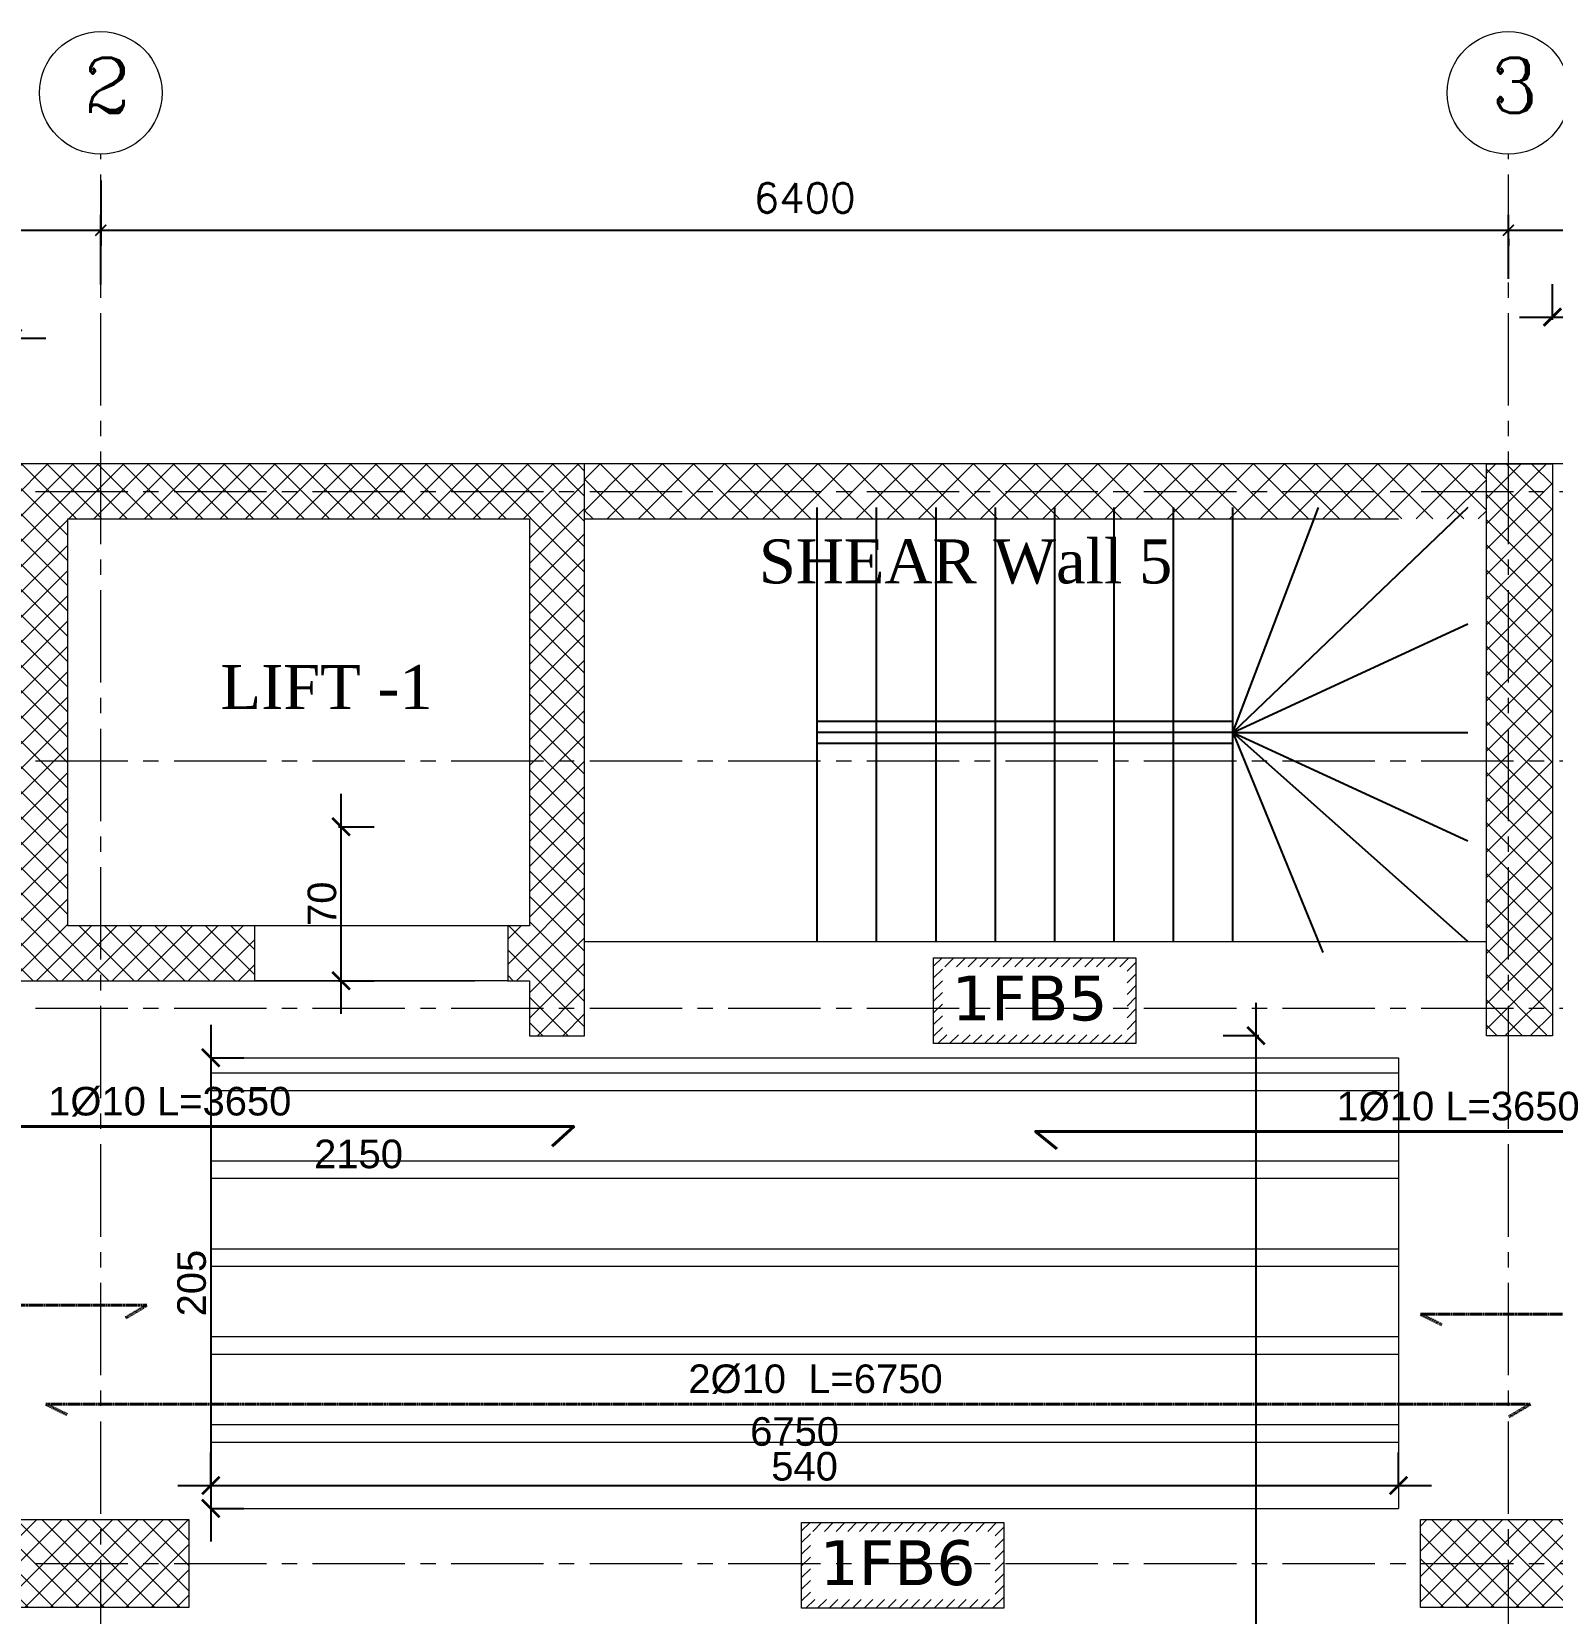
# Model space of a CAD drawing. Header units: inches. Extents: x -26151 to 62940, y -10194 to 246332.
# Drawn here: x 15297 to 15989, y 119328 to 120048 of the extents above; entities that cross this region are included whole.
import ezdxf

# ---------------------------------------------------------------- set-up
doc = ezdxf.new("R2010")
doc.units = ezdxf.units.IN
doc.header["$LTSCALE"] = 0.7
doc.header["$MEASUREMENT"] = 0
for name, pattern in [('ACAD_ISO10W100', [18, 12, -3, 0, -3]), ('CENTER2', [1.125, 0.75, -0.125, 0.125, -0.125]), ('DASHED2', [0.375, 0.25, -0.125])]:
    doc.linetypes.add(name, pattern=pattern)
doc.layers.get('0').update_dxf_attribs({"lineweight": 13})
doc.layers.get('Defpoints').update_dxf_attribs({"lineweight": 5})
for name, color, linetype, lineweight in [('axis', 254, 'ACAD_ISO10W100', 9), ('BEAM', 5, 'Continuous', 0), ('COLUMN', 4, 'Continuous', 20), ('dim', 1, 'Continuous', 25), ('hach', 9, 'Continuous', 9), ('hach 1', 254, 'Continuous', 9), ('hatch', 9, 'Continuous', 9), ('TEXT', 3, 'Continuous', 25), ('top renforcment', 7, 'Continuous', 40)]:
    doc.layers.add(name, color=color, linetype=linetype, lineweight=lineweight)
doc.layers.add('FURNITURE', color=4, linetype='Continuous')
doc.styles.add('100', font='romans.shx', dxfattribs={"height": 13.5})
doc.styles.add('GENERATED_STYLE_4', font='verdanai.ttf')
doc.styles.add('QW', font='times.ttf', dxfattribs={"height": 15})
doc.styles.add('romanc', font='verdana.ttf', dxfattribs={"height": 250})
doc.styles.get("Standard").update_dxf_attribs({"font": 'arial.ttf', "height": 13})
doc.dimstyles.new('abr100', dxfattribs={"dimtxt": 15, "dimasz": 5, "dimexe": 7, "dimexo": 7, "dimgap": 8, "dimtad": 1, "dimdec": 0, "dimlfac": 10, "dimzin": 4, "dimdsep": 46, "dimtxsty": '100', "dimblk": 'ARCHTICK', "dimcen": 0.09, "dimdle": 7, "dimclrd": 1, "dimclre": 8, "dimclrt": 2, "dimadec": 0, "dimazin": 1, "dimtfac": 1, "dimtdec": 0, "dimtix": 1, "dimtofl": 0, "dimtmove": 0, "dimatfit": 3, "dimldrblk": 'ARCHTICK', "dimfxl": 0, "dimtolj": 1, "dimtzin": 0, "dimlwd": -1, "dimlwe": -1, "dimarcsym": 0})
doc.dimstyles.get("Standard").update_dxf_attribs({"dimtxt": 13, "dimasz": 5, "dimexe": 0.18, "dimexo": 0.0625, "dimgap": 6, "dimtad": 1, "dimdec": 0, "dimlfac": 10, "dimzin": 0, "dimdsep": 46, "dimtxsty": 'Standard', "dimblk": 'ARCHTICK', "dimcen": 0.09, "dimse1": 1, "dimse2": 1, "dimclrd": 1, "dimclre": 7, "dimclrt": 3, "dimadec": 0, "dimazin": 0, "dimtfac": 1, "dimtdec": 0, "dimtix": 1, "dimtofl": 0, "dimtmove": 0, "dimatfit": 3, "dimldrblk": 'ARCHTICK', "dimfxl": 0, "dimtolj": 1, "dimtzin": 0, "dimarcsym": 0})
doc.dimstyles.new('STANDARD$0', dxfattribs={"dimscale": 0, "dimtxt": 50, "dimasz": 8, "dimexe": 15, "dimexo": 0.0625, "dimgap": 2, "dimtad": 1, "dimdec": 0, "dimzin": 0, "dimdsep": 46, "dimtxsty": 'Standard', "dimblk1": 'ARCHTICK', "dimblk2": 'ARCHTICK', "dimsah": 1, "dimcen": 0.09, "dimdle": 15, "dimclrd": 3, "dimclre": 3, "dimclrt": 3, "dimazin": 0, "dimtfac": 1, "dimtdec": 0, "dimtofl": 0, "dimtmove": 1, "dimatfit": 3, "dimldrblk": 'ARCHTICK', "dimfxl": 0, "dimtolj": 1, "dimtzin": 0, "dimarcsym": 0})
pattern_1 = [(45, (-447231.579, -142662.6286), (-5.7452426, 5.7452426), []), (135, (-447231.579, -142662.6286), (-5.7452426, -5.7452426), [])]

# ---------------------------------------------------------------- blocks, each defined once
blk = doc.blocks.new('_ArchTick')
at = {"color": 0, "linetype": 'ByBlock', "lineweight": 0, "const_width": 0.15}
blk.add_lwpolyline([(-0.5, -0.5), (0.5, 0.5)], dxfattribs=at)
blk = doc.blocks.new('*D312')
at = {"layer": 'Defpoints', "color": 0, "transparency": 16777216}
for p in [(15328.61, 119957.35), (14876.61, 119936.47), (15328.61, 119925.69)]:
    blk.add_point(p, dxfattribs=at)
at = {"layer": 'dim', "color": 8, "transparency": 16777216}
for p, q in [((14876.61, 119943.47), (14876.61, 119964.35)), ((15328.61, 119932.69), (15328.61, 119964.35))]:
    blk.add_line(p, q, dxfattribs=at)
at = {"layer": 'dim', "color": 1, "transparency": 16777216}
blk.add_line((14869.61, 119957.35), (15335.61, 119957.35), dxfattribs=at)
at = {"layer": 'dim', "color": 1, "transparency": 16777216, "xscale": 5, "yscale": 5, "zscale": 5, "rotation": 180}
blk.add_blockref('_ArchTick', (14876.61, 119957.35), dxfattribs=at)
at = {"layer": 'dim', "color": 1, "transparency": 16777216, "xscale": 5, "yscale": 5, "zscale": 5}
blk.add_blockref('_ArchTick', (15328.61, 119957.35), dxfattribs=at)
at = {"layer": 'dim', "color": 2, "transparency": 16777216, "insert": (15102.61, 119972.1), "char_height": 13.5, "attachment_point": 5, "style": '100'}
blk.add_mtext('\\A1;4520', dxfattribs=at)
blk = doc.blocks.new('*D313')
at = {"layer": 'Defpoints', "color": 0, "transparency": 16777216}
for p in [(15968.61, 119960.44), (16420.61, 119957.35), (16420.61, 119939.12)]:
    blk.add_point(p, dxfattribs=at)
at = {"layer": 'dim', "color": 8, "transparency": 16777216}
for p, q in [((16420.61, 119946.12), (16420.61, 119964.35)), ((15968.61, 119953.44), (15968.61, 119950.35))]:
    blk.add_line(p, q, dxfattribs=at)
at = {"layer": 'dim', "color": 1, "transparency": 16777216}
blk.add_line((15961.61, 119957.35), (16427.61, 119957.35), dxfattribs=at)
at = {"layer": 'dim', "color": 1, "transparency": 16777216, "xscale": 5, "yscale": 5, "zscale": 5, "rotation": 180}
blk.add_blockref('_ArchTick', (15968.61, 119957.35), dxfattribs=at)
at = {"layer": 'dim', "color": 1, "transparency": 16777216, "xscale": 5, "yscale": 5, "zscale": 5}
blk.add_blockref('_ArchTick', (16420.61, 119957.35), dxfattribs=at)
at = {"layer": 'dim', "color": 2, "transparency": 16777216, "insert": (16194.61, 119972.1), "char_height": 13.5, "attachment_point": 5, "style": '100'}
blk.add_mtext('\\A1;4520', dxfattribs=at)
blk = doc.blocks.new('*D325')
at = {"layer": 'Defpoints', "color": 0, "transparency": 16777216}
for p in [(15328.61, 119986.98), (15968.61, 119957.35), (15968.61, 119928.32)]:
    blk.add_point(p, dxfattribs=at)
at = {"layer": 'dim', "color": 8, "transparency": 16777216}
for p, q in [((15328.61, 119979.98), (15328.61, 119950.35)), ((15968.61, 119935.32), (15968.61, 119964.35))]:
    blk.add_line(p, q, dxfattribs=at)
at = {"layer": 'dim', "color": 1, "transparency": 16777216}
blk.add_line((15321.61, 119957.35), (15975.61, 119957.35), dxfattribs=at)
at = {"layer": 'dim', "color": 1, "transparency": 16777216, "xscale": 5, "yscale": 5, "zscale": 5, "rotation": 180}
blk.add_blockref('_ArchTick', (15328.61, 119957.35), dxfattribs=at)
at = {"layer": 'dim', "color": 1, "transparency": 16777216, "xscale": 5, "yscale": 5, "zscale": 5}
blk.add_blockref('_ArchTick', (15968.61, 119957.35), dxfattribs=at)
at = {"layer": 'dim', "color": 2, "transparency": 16777216, "insert": (15648.61, 119972.1), "char_height": 13.5, "attachment_point": 5, "style": '100'}
blk.add_mtext('\\A1;6400', dxfattribs=at)
blk = doc.blocks.new('*D340')
at = {"layer": 'Defpoints', "color": 0, "transparency": 16777216}
for p in [(14684.62, 119443.36, -19467.64), (15349.61, 119443.36, -59863.02), (15349.61, 119443.36)]:
    blk.add_point(p, dxfattribs=at)
at = {"layer": 'TEXT', "color": 3, "transparency": 16777216, "insert": (15055.38, 119456), "char_height": 13, "attachment_point": 5}
blk.add_mtext('\\A1;6650', dxfattribs=at)
blk = doc.blocks.new('*D341')
at = {"layer": 'Defpoints', "color": 0, "transparency": 16777216}
for p in [(14684.58, 119468.53), (15349.61, 119468.53, -19467.64), (15349.61, 119466.83)]:
    blk.add_point(p, dxfattribs=at)
at = {"layer": 'TEXT', "color": 3, "transparency": 16777216, "insert": (15064.88, 119479.83), "char_height": 13, "attachment_point": 5}
blk.add_mtext('\\A1;2%%C10  L=6650', dxfattribs=at)
blk = doc.blocks.new('*D342')
at = {"layer": 'Defpoints', "color": 0, "transparency": 16777216}
for p in [(15303.61, 119398.36, -19467.64), (15978.61, 119398.36, -59863.02), (15978.61, 119398.36)]:
    blk.add_point(p, dxfattribs=at)
at = {"layer": 'TEXT', "color": 3, "transparency": 16777216, "insert": (15644.07, 119411), "char_height": 13, "attachment_point": 5}
blk.add_mtext('\\A1;6750', dxfattribs=at)
blk = doc.blocks.new('*D343')
at = {"layer": 'Defpoints', "color": 0, "transparency": 16777216}
for p in [(15303.58, 119423.52), (15978.61, 119423.52, -19467.64), (15978.61, 119421.83)]:
    blk.add_point(p, dxfattribs=at)
at = {"layer": 'TEXT', "color": 3, "transparency": 16777216, "insert": (15653.57, 119434.83), "char_height": 13, "attachment_point": 5}
blk.add_mtext('\\A1;2%%C10  L=6750', dxfattribs=at)
blk = doc.blocks.new('*D344')
at = {"layer": 'Defpoints', "color": 0, "transparency": 16777216}
for p in [(15928.61, 119439.26, -19467.64), (16608.61, 119439.26, -79330.66), (16608.61, 119439.26)]:
    blk.add_point(p, dxfattribs=at)
at = {"layer": 'TEXT', "color": 3, "transparency": 16777216, "insert": (16213.17, 119451.9), "char_height": 13, "attachment_point": 5}
blk.add_mtext('\\A1;6800', dxfattribs=at)
blk = doc.blocks.new('*D345')
at = {"layer": 'Defpoints', "color": 0, "transparency": 16777216}
for p in [(15928.58, 119464.42), (16608.61, 119464.42, -38935.27), (16608.61, 119462.73)]:
    blk.add_point(p, dxfattribs=at)
at = {"layer": 'TEXT', "color": 3, "transparency": 16777216, "insert": (16218.48, 119475.73), "char_height": 13, "attachment_point": 5}
blk.add_mtext('\\A1;%%C10 c/c120 L=6800', dxfattribs=at)
blk = doc.blocks.new('*D346')
at = {"layer": 'Defpoints', "color": 0, "transparency": 16777216}
for p in [(15328.62, 119524.59, -26472.98), (15543.62, 119524.59, -40395.38), (15543.62, 119524.59)]:
    blk.add_point(p, dxfattribs=at)
at = {"layer": 'TEXT', "color": 3, "transparency": 16777216, "insert": (15445.81, 119537.23), "char_height": 13, "attachment_point": 5}
blk.add_mtext('\\A1;2150', dxfattribs=at)
blk = doc.blocks.new('*D347')
at = {"layer": 'Defpoints', "color": 0, "transparency": 16777216}
for p in [(15178.62, 119549.76), (15543.62, 119549.76), (15543.62, 119548.06)]:
    blk.add_point(p, dxfattribs=at)
at = {"layer": 'TEXT', "color": 3, "transparency": 16777216, "insert": (15359.99, 119561.06), "char_height": 13, "attachment_point": 5}
blk.add_mtext('\\A1;1%%C10 L=3650', dxfattribs=at)
blk = doc.blocks.new('*D348')
at = {"layer": 'Defpoints', "color": 0, "transparency": 16777216}
for p in [(15968.62, 119522.38, -26472.98), (16118.62, 119522.38, -40395.38), (16118.62, 119522.38)]:
    blk.add_point(p, dxfattribs=at)
at = {"layer": 'TEXT', "color": 3, "transparency": 16777216, "insert": (16045.04, 119535.02), "char_height": 13, "attachment_point": 5}
blk.add_mtext('\\A1;1500', dxfattribs=at)
blk = doc.blocks.new('*D349')
at = {"layer": 'Defpoints', "color": 0, "transparency": 16777216}
for p in [(15753.62, 119547.54), (16118.62, 119547.54), (16118.62, 119545.85)]:
    blk.add_point(p, dxfattribs=at)
at = {"layer": 'TEXT', "color": 3, "transparency": 16777216, "insert": (15945.74, 119558.85), "char_height": 13, "attachment_point": 5}
blk.add_mtext('\\A1;1%%C10 L=3650', dxfattribs=at)
blk = doc.blocks.new('*D2261')
at = {"layer": 'Defpoints', "color": 0, "transparency": 16777216}
for p in [(15378.61, 119581.08), (15378.61, 119376.08), (15378.61, 119376.08)]:
    blk.add_point(p, dxfattribs=at)
at = {"layer": 'hach', "color": 3, "lineweight": -2, "transparency": 16777216}
for p, q in [((15378.61, 119596.08), (15378.61, 119361.08)), ((15378.61, 119581.08), (15393.61, 119581.08)), ((15378.61, 119376.08), (15393.61, 119376.08))]:
    blk.add_line(p, q, dxfattribs=at)
at = {"layer": 'hach', "color": 3, "lineweight": -2, "transparency": 16777216, "xscale": 8, "yscale": 8, "zscale": 8}
for p, rotation in [((15378.61, 119581.08), 90), ((15378.61, 119376.08), 270)]:
    blk.add_blockref('_ArchTick', p, dxfattribs=dict(at, rotation=rotation))
at = {"layer": 'hach', "color": 3, "transparency": 16777216, "insert": (15369.98, 119478.58), "char_height": 13, "attachment_point": 5, "rotation": 90}
blk.add_mtext('\\A1;205', dxfattribs=at)
blk = doc.blocks.new('*D2262')
at = {"layer": 'Defpoints', "color": 0, "transparency": 16777216}
for p in [(15918.61, 119386.54), (15378.61, 119376.08), (15918.61, 119376.08)]:
    blk.add_point(p, dxfattribs=at)
at = {"layer": 'hach', "color": 3, "lineweight": -2, "transparency": 16777216}
for p, q in [((15378.61, 119385.29), (15378.61, 119401.54)), ((15918.61, 119385.29), (15918.61, 119401.54)), ((15363.61, 119386.54), (15933.61, 119386.54))]:
    blk.add_line(p, q, dxfattribs=at)
at = {"layer": 'hach', "color": 3, "lineweight": -2, "transparency": 16777216, "xscale": 8, "yscale": 8, "zscale": 8, "rotation": 180}
blk.add_blockref('_ArchTick', (15378.61, 119386.54), dxfattribs=at)
at = {"layer": 'hach', "color": 3, "lineweight": -2, "transparency": 16777216, "xscale": 8, "yscale": 8, "zscale": 8}
blk.add_blockref('_ArchTick', (15918.61, 119386.54), dxfattribs=at)
at = {"layer": 'hach', "color": 3, "transparency": 16777216, "insert": (15648.61, 119395.18), "char_height": 13, "attachment_point": 5}
blk.add_mtext('\\A1;540', dxfattribs=at)
blk = doc.blocks.new('*D2263')
at = {"layer": 'Defpoints', "color": 0, "transparency": 16777216}
for p in [(15288.61, 119686.08), (15437.88, 119686.08), (15288.61, 119616.08)]:
    blk.add_point(p, dxfattribs=at)
at = {"layer": 'hach', "color": 3, "lineweight": -2, "transparency": 16777216}
for p, q in [((15437.88, 119601.08), (15437.88, 119701.08)), ((15436.63, 119686.08), (15452.88, 119686.08)), ((15436.63, 119616.08), (15452.88, 119616.08))]:
    blk.add_line(p, q, dxfattribs=at)
at = {"layer": 'hach', "color": 3, "lineweight": -2, "transparency": 16777216, "xscale": 8, "yscale": 8, "zscale": 8}
for p, rotation in [((15437.88, 119686.08), 90), ((15437.88, 119616.08), 270)]:
    blk.add_blockref('_ArchTick', p, dxfattribs=dict(at, rotation=rotation))
at = {"layer": 'hach', "color": 3, "transparency": 16777216, "insert": (15429.24, 119651.08), "char_height": 13, "attachment_point": 5, "rotation": 90}
blk.add_mtext('\\A1;70', dxfattribs=at)
blk = doc.blocks.new('*D2327')
at = {"color": 3, "lineweight": -2, "transparency": 16777216}
for p, q in [((14876.61, 119906.98), (14876.61, 119923.23)), ((15288.61, 119906.98), (15288.61, 119923.23)), ((14861.61, 119908.23), (15303.61, 119908.23))]:
    blk.add_line(p, q, dxfattribs=at)
at = {"layer": 'Defpoints', "color": 0, "transparency": 16777216}
for p in [(15288.61, 119908.23), (14876.61, 119851.26), (15288.61, 119851.26)]:
    blk.add_point(p, dxfattribs=at)
at = {"color": 3, "lineweight": -2, "transparency": 16777216, "xscale": 8, "yscale": 8, "zscale": 8, "rotation": 180}
blk.add_blockref('_ArchTick', (14876.61, 119908.23), dxfattribs=at)
at = {"color": 3, "lineweight": -2, "transparency": 16777216, "xscale": 8, "yscale": 8, "zscale": 8}
blk.add_blockref('_ArchTick', (15288.61, 119908.23), dxfattribs=at)
at = {"color": 3, "transparency": 16777216, "insert": (15082.61, 119916.75), "char_height": 13, "attachment_point": 5}
blk.add_mtext('\\A1;412', dxfattribs=at)
blk = doc.blocks.new('*D2328')
at = {"color": 3, "lineweight": -2, "transparency": 16777216}
for p, q in [((15988.61, 119916.63), (15988.61, 119932.88)), ((16420.61, 119916.63), (16420.61, 119932.88)), ((15973.61, 119917.88), (16435.61, 119917.88))]:
    blk.add_line(p, q, dxfattribs=at)
at = {"layer": 'Defpoints', "color": 0, "transparency": 16777216}
for p in [(16420.61, 119917.88), (15988.61, 119851.08), (16420.61, 119851.08)]:
    blk.add_point(p, dxfattribs=at)
at = {"color": 3, "lineweight": -2, "transparency": 16777216, "xscale": 8, "yscale": 8, "zscale": 8, "rotation": 180}
blk.add_blockref('_ArchTick', (15988.61, 119917.88), dxfattribs=at)
at = {"color": 3, "lineweight": -2, "transparency": 16777216, "xscale": 8, "yscale": 8, "zscale": 8}
blk.add_blockref('_ArchTick', (16420.61, 119917.88), dxfattribs=at)
at = {"color": 3, "transparency": 16777216, "insert": (16204.61, 119926.52), "char_height": 13, "attachment_point": 5}
blk.add_mtext('\\A1;432', dxfattribs=at)
blk = doc.blocks.new('*D2336')
at = {"color": 3, "lineweight": -2, "transparency": 16777216}
for p, q in [((15853.86, 118606.08), (15853.86, 119606.08)), ((15855.11, 119591.08), (15838.86, 119591.08)), ((15855.11, 118621.08), (15838.86, 118621.08))]:
    blk.add_line(p, q, dxfattribs=at)
at = {"layer": 'Defpoints', "color": 0, "transparency": 16777216}
for p in [(15853.86, 119591.08), (15988.61, 119591.08), (16018.61, 118621.08)]:
    blk.add_point(p, dxfattribs=at)
at = {"color": 3, "lineweight": -2, "transparency": 16777216, "xscale": 8, "yscale": 8, "zscale": 8}
for p, rotation in [((15853.86, 119591.08), 90), ((15853.86, 118621.08), 270)]:
    blk.add_blockref('_ArchTick', p, dxfattribs=dict(at, rotation=rotation))
at = {"color": 3, "transparency": 16777216, "insert": (15845.22, 119106.08), "char_height": 13, "attachment_point": 5, "rotation": 90}
blk.add_mtext('\\A1;970', dxfattribs=at)

msp = doc.modelspace()

# ---------------------------------------------------------------- hatches: boundary and pattern name
at = {"layer": 'hach 1', "linetype": 'ByBlock'}
h = msp.add_hatch(dxfattribs=at)
h.set_pattern_fill('ANSI31', color=256, scale=30, style=0)
h.set_pattern_definition([(45, (28164.6872, -51.693), (-2.65165043, 2.65165043), [])])
h.paths.add_polyline_path([(15799.24, 119626.47), (15707.29, 119626.47), (15707.29, 119587.47), (15799.24, 119587.47)])
h.paths.add_polyline_path([(15795.24, 119622.47), (15795.24, 119591.47), (15711.29, 119591.47), (15711.29, 119622.47)], flags=16)
h = msp.add_hatch(dxfattribs=at)
h.set_pattern_fill('ANSI31', color=256, scale=30, style=0)
h.set_pattern_definition([(45, (28104.641, -308.4925), (-2.65165043, 2.65165043), [])])
h.paths.add_polyline_path([(15739.19, 119369.68), (15647.24, 119369.68), (15647.24, 119330.68), (15739.19, 119330.68)])
h.paths.add_polyline_path([(15735.19, 119365.68), (15735.19, 119334.68), (15651.24, 119334.68), (15651.24, 119365.68)], flags=16)
at = {"layer": 'hatch', "ltscale": 0.5}
h = msp.add_hatch(dxfattribs=at)
h.set_pattern_fill('NET', color=256, scale=80, angle=45, style=0)
h.set_pattern_definition([(45, (-447231.579, -142697.629), (-7.07106781, 7.07106781), []), (135, (-447231.579, -142697.629), (-7.07106781, -7.07106781), [])])
h.paths.add_polyline_path([(15766.87, 119851.08), (15696.88, 119851.08), (15696.88, 119838.58), (15766.87, 119838.58)])
h.paths.add_polyline_path([(15766.87, 119838.58), (15696.88, 119838.58), (15696.88, 119826.08), (15766.87, 119826.08)])
h.paths.add_polyline_path([(15883.45, 119838.58), (15766.87, 119838.58), (15766.87, 119826.08), (15883.45, 119826.08)])
h.paths.add_polyline_path([(15958.61, 119851.08), (15766.87, 119851.08), (15766.87, 119838.58), (15883.45, 119838.58), (15958.61, 119838.58)])
h.paths.add_polyline_path([(15958.61, 119838.58), (15883.45, 119838.58), (15883.45, 119826.08), (15928.61, 119826.08), (15958.61, 119826.08)])
h.paths.add_polyline_path([(15806.59, 119837.81), (15806.59, 119870.75), (15789.71, 119870.75), (15789.71, 119837.81)], flags=9)
h.paths.add_polyline_path([(15856.05, 119839.07), (15856.05, 119873.09), (15839.18, 119873.09), (15839.18, 119839.07)], flags=9)
h.paths.add_polyline_path([(15548.51, 119838.58), (15548.51, 119826.08), (15696.88, 119826.08), (15696.88, 119838.58)])
h.paths.add_polyline_path([(15548.51, 119851.08), (15548.51, 119838.58), (15696.88, 119838.58), (15696.88, 119851.08)])
h = msp.add_hatch(dxfattribs=at)
h.set_pattern_fill('NET', color=256, scale=65, angle=45, style=0)
h.set_pattern_definition([(45, (-414801.772, -142804.396), (-5.7452426, 5.7452426), []), (135, (-414801.772, -142804.396), (-5.7452426, -5.7452426), [])])
h.paths.add_polyline_path([(15548.61, 119591.08), (15548.61, 119851.08), (15288.61, 119851.08), (15288.61, 119616.08), (15398.61, 119616.08), (15398.61, 119641.08), (15313.61, 119641.08), (15313.61, 119826.08), (15523.61, 119826.08), (15523.61, 119641.08), (15513.61, 119641.08), (15513.61, 119616.08), (15523.61, 119616.08), (15523.61, 119591.08)])
h = msp.add_hatch(dxfattribs=at)
h.set_pattern_fill('NET', color=256, scale=65, angle=45, style=0)
h.set_pattern_definition([(45, (20096.091, -606.979), (-5.7452426, 5.7452426), []), (135, (20096.091, -606.979), (-5.7452426, -5.7452426), [])])
h.paths.add_polyline_path([(15988.59, 119851.03), (15988.59, 119591.03), (15958.59, 119591.03), (15958.59, 119851.03)])
h = msp.add_hatch(dxfattribs=at)
h.set_pattern_fill('NET', color=256, scale=65, angle=45, style=0)
h.set_pattern_definition(pattern_1)
h.paths.add_polyline_path([(15288.61, 119371.08), (15368.61, 119371.08), (15368.61, 119331.08), (15288.61, 119331.08)])
h = msp.add_hatch(dxfattribs=at)
h.set_pattern_fill('NET', color=256, scale=65, angle=45, style=0)
h.set_pattern_definition(pattern_1)
h.paths.add_polyline_path([(15928.61, 119371.08), (16008.61, 119371.08), (16008.61, 119331.08), (15928.61, 119331.08)])

# ---------------------------------------------------------------- linework, layer by layer
at = {"lineweight": 20}
for p, q in [((15513.61, 119641.08), (15398.61, 119641.08)), ((15513.61, 119616.08), (15398.61, 119616.08))]:
    msp.add_line(p, q, dxfattribs=at)
for centre in [(15328.6, 120019.84), (15968.6, 120019.84)]:
    msp.add_ellipse(centre, major_axis=(-0.02, 27.86), ratio=1, start_param=4.711847, end_param=10.995032, dxfattribs=at)
at = {"layer": 'axis', "linetype": 'CENTER2', "ltscale": 80}
for p, q in [((15328.61, 116601.69), (15328.61, 119991.98)), ((15968.61, 116601.69), (15968.61, 119991.98)), ((14542.92, 119838.58), (16724.22, 119838.58)), ((14542.92, 119716.08), (16724.22, 119716.08)), ((14542.92, 119603.58), (16724.22, 119603.58)), ((14542.92, 119351.08), (16724.22, 119351.08))]:
    msp.add_line(p, q, dxfattribs=at)
at = {"layer": 'BEAM', "linetype": 'Continuous'}
for p, q in [((15313.61, 119826.08), (15498.61, 119826.08)), ((15548.51, 119826.08), (15918.61, 119826.08)), ((15583.61, 119826.08), (15918.61, 119826.08)), ((15548.61, 119633.89), (15958.61, 119633.89)), ((15378.61, 119616.08), (15498.61, 119616.08)), ((15378.61, 119376.08), (15378.61, 119581.08)), ((15378.61, 119581.08), (15918.61, 119581.08)), ((15918.61, 119581.08), (15918.61, 119376.08)), ((15378.61, 119376.08), (15918.61, 119376.08))]:
    msp.add_line(p, q, dxfattribs=at)
msp.add_lwpolyline([(14681.7, 119546.54), (14648.76, 119851.26), (16652.35, 119851.27), (16595.1, 119301.09), (16571.78, 119301.09), (16545.38, 118672.71), (16545.38, 117953.78)], dxfattribs=at)
at = {"layer": 'COLUMN'}
msp.add_lwpolyline([(15548.61, 119591.08), (15548.61, 119851.08), (15288.61, 119851.08), (15288.61, 119616.08), (15398.61, 119616.08), (15398.61, 119641.08), (15313.61, 119641.08), (15313.61, 119826.08), (15523.61, 119826.08), (15523.61, 119641.08), (15523.61, 119641.08), (15513.61, 119641.08), (15513.61, 119616.08), (15523.61, 119616.08), (15523.61, 119591.08), (15548.61, 119591.08), (15548.61, 119591.08)], dxfattribs=at)
for points in [[(15988.61, 119851.08), (15988.61, 119591.08), (15958.61, 119591.08), (15958.61, 119851.08)], [(15288.61, 119371.08), (15368.61, 119371.08), (15368.61, 119331.08), (15288.61, 119331.08)], [(15928.61, 119371.08), (16008.61, 119371.08), (16008.61, 119331.08), (15928.61, 119331.08)]]:
    msp.add_lwpolyline(points, close=True, dxfattribs=at)
at = {"layer": 'FURNITURE', "ltscale": 3}
for p, q in [((15654.37, 119633.89), (15654.37, 119831.25)), ((15681.37, 119633.89), (15681.37, 119831.25)), ((15708.37, 119633.89), (15708.37, 119831.25)), ((15735.37, 119633.89), (15735.37, 119831.25)), ((15762.37, 119633.89), (15762.37, 119831.25)), ((15789.37, 119633.89), (15789.37, 119831.25)), ((15816.37, 119633.89), (15816.37, 119831.25)), ((15843.37, 119633.89), (15843.37, 119831.25)), ((15950.23, 119831.25), (15843.37, 119729.04)), ((15843.37, 119729.04), (15882.3, 119831.25)), ((15843.37, 119729.04), (15950.23, 119778.43)), ((15843.37, 119734.04), (15654.37, 119734.04)), ((15843.37, 119729.04), (15654.37, 119729.04)), ((15843.37, 119729.04), (15950.23, 119729.04)), ((15950.23, 119633.89), (15843.37, 119729.04)), ((15843.37, 119729.04), (15950.23, 119679.65)), ((15843.37, 119729.04), (15884.2, 119628.89)), ((15843.37, 119724.04), (15654.37, 119724.04))]:
    msp.add_line(p, q, dxfattribs=at)
at = {"layer": 'hach', "linetype": 'ByBlock'}
for p, q in [((15918.61, 119574.08), (15378.61, 119574.08)), ((15918.61, 119566.08), (15378.61, 119566.08)), ((15918.61, 119534.08), (15378.61, 119534.08)), ((15918.61, 119526.08), (15378.61, 119526.08)), ((15918.61, 119494.08), (15378.61, 119494.08)), ((15918.61, 119486.08), (15378.61, 119486.08)), ((15918.61, 119454.08), (15378.61, 119454.08)), ((15918.61, 119446.08), (15378.61, 119446.08)), ((15918.61, 119414.08), (15378.61, 119414.08)), ((15918.61, 119406.08), (15378.61, 119406.08))]:
    msp.add_line(p, q, dxfattribs=at)
at = {"layer": 'hach 1', "linetype": 'ByBlock'}
for points in [[(15707.29, 119626.47), (15799.24, 119626.47), (15799.24, 119587.47), (15707.29, 119587.47)], [(15647.24, 119369.68), (15739.19, 119369.68), (15739.19, 119330.68), (15647.24, 119330.68)]]:
    msp.add_lwpolyline(points, close=True, dxfattribs=at)
at = {"layer": 'top renforcment', "color": 3, "elevation": -18919.03}
for points in [[(15188.36, 119541.92), (15178.62, 119549.79), (15543.62, 119549.79), (15533.87, 119540.91)], [(15763.36, 119539.71), (15753.62, 119547.57), (16118.62, 119547.58), (16108.87, 119538.69)]]:
    msp.add_lwpolyline(points, dxfattribs=at)
at = {"layer": 'top renforcment', "color": 4, "linetype": 'DASHED2', "ltscale": 2, "elevation": -11818.36}
for points in [[(14694.33, 119463.75), (14684.58, 119468.56), (15349.61, 119468.56), (15339.87, 119462.74)], [(15938.32, 119459.65), (15928.58, 119464.45), (16608.61, 119464.46), (16598.87, 119458.64)], [(15313.32, 119418.75), (15303.58, 119423.55), (15978.61, 119423.56), (15968.87, 119417.74)]]:
    msp.add_lwpolyline(points, dxfattribs=at)

# ---------------------------------------------------------------- texts
at = {"layer": 'TEXT', "color": 7, "style": 'QW'}
for s, p in [('SHEAR Wall 5', (15627.85, 119796.79)), ('LIFT -1', (15383.06, 119739.63))]:
    msp.add_text(s, height=20, dxfattribs=at).set_placement(p)
at = {"layer": 'TEXT', "color": 2, "style": 'romanc'}
for s, p in [('1FB5', (15715.49, 119598.04)), ('1FB6', (15655.44, 119341.24))]:
    msp.add_text(s, height=20.4, dxfattribs=at).set_placement(p)
at = {"layer": 'TEXT', "char_height": 25, "attachment_point": 1, "style": 'GENERATED_STYLE_4'}
for s, insert in [('{\\Fromanc|c0;2}', (15320.68, 120035.78)), ('{\\Fromanc|c0;3}', (15960.68, 120035.78))]:
    msp.add_mtext(s, dxfattribs=dict(at, insert=insert))

# ---------------------------------------------------------------- dimensions: what is measured, and where the dimension line sits
at = {"color": 5}
for base, p1, p2, picture, middle in [((16420.61, 119917.88), (15988.61, 119851.08), (16420.61, 119851.08), '*D2328', (16204.61, 119926.52)), ((15288.61, 119908.23), (14876.61, 119851.26), (15288.61, 119851.26), '*D2327', (15082.61, 119916.75))]:
    dim = msp.add_linear_dim(base=base, p1=p1, p2=p2, dimstyle='STANDARD$0', override={"dimscale": 1, "dimfxl": 1.25}, dxfattribs=at)
    dim.commit()
    dim.dimension.update_dxf_attribs({"geometry": picture, "text_midpoint": middle})
dim = msp.add_linear_dim(base=(15853.86, 119591.08), p1=(16018.61, 118621.08), p2=(15988.61, 119591.08), angle=90, dimstyle='STANDARD$0', override={"dimscale": 1, "dimfxl": 1.25}, dxfattribs=at)
dim.commit()
dim.dimension.update_dxf_attribs({"geometry": '*D2336', "text_midpoint": (15845.22, 119106.08)})
at = {"layer": 'dim'}
for base, p1, p2, picture, middle in [((15968.61, 119957.35), (15328.61, 119986.98), (15968.61, 119928.32), '*D325', (15648.61, 119972.1)), ((15328.61, 119957.35), (14876.61, 119936.47), (15328.61, 119925.69), '*D312', (15102.61, 119972.1)), ((16420.61, 119957.35), (15968.61, 119960.44), (16420.61, 119939.12), '*D313', (16194.61, 119972.1))]:
    dim = msp.add_linear_dim(base=base, p1=p1, p2=p2, dimstyle='abr100', dxfattribs=at)
    dim.commit()
    dim.dimension.update_dxf_attribs({"geometry": picture, "text_midpoint": middle})
at = {"layer": 'hach', "color": 5}
for base, p1, p2, picture, middle in [((15437.88, 119686.08), (15288.61, 119616.08), (15288.61, 119686.08), '*D2263', (15429.24, 119651.08)), ((15378.61, 119376.08), (15378.61, 119581.08), (15378.61, 119376.08), '*D2261', (15369.98, 119478.58))]:
    dim = msp.add_linear_dim(base=base, p1=p1, p2=p2, angle=90, dimstyle='STANDARD$0', override={"dimscale": 1, "dimfxl": 1.25}, dxfattribs=at)
    dim.commit()
    dim.dimension.update_dxf_attribs({"geometry": picture, "text_midpoint": middle})
dim = msp.add_linear_dim(base=(15918.61, 119386.54), p1=(15378.61, 119376.08), p2=(15918.61, 119376.08), dimstyle='STANDARD$0', override={"dimscale": 1, "dimfxl": 1.25}, dxfattribs=at)
dim.commit()
dim.dimension.update_dxf_attribs({"geometry": '*D2262', "text_midpoint": (15648.61, 119395.18)})
at = {"layer": 'TEXT'}
for base, p1, p2, text, picture, middle in [((15543.62, 119548.06, -5909.18), (15178.62, 119549.76, -5909.18), (15543.62, 119549.76, -5909.18), '1%%C10 L=<>', '*D347', (15359.99, 119548.06, -5909.18)), ((16118.62, 119545.85, -5909.18), (15753.62, 119547.54, -5909.18), (16118.62, 119547.54, -5909.18), '1%%C10 L=<>', '*D349', (15945.74, 119545.85, -5909.18)), ((16608.61, 119462.73, 1191.5), (15928.58, 119464.42, 1191.5), (16608.61, 119464.42, -37743.78), '%%C10 c/c120 L=<>', '*D345', (16218.48, 119462.73, 1191.5)), ((15349.61, 119466.83, 1191.5), (14684.58, 119468.53, 1191.5), (15349.61, 119468.53, -18276.14), '2%%C10  L=<>', '*D341', (15064.88, 119466.83, 1191.5)), ((15978.61, 119421.83, 1191.5), (15303.58, 119423.52, 1191.5), (15978.61, 119423.52, -18276.14), '2%%C10  L=<>', '*D343', (15653.57, 119421.83, 1191.5))]:
    dim = msp.add_linear_dim(base=base, p1=p1, p2=p2, text=text, dimstyle='Standard', override={"dimsd1": 1, "dimsd2": 1, "dimfxl": 0.1, "dimfxlon": 1}, dxfattribs=at)
    dim.commit()
    dim.dimension.update_dxf_attribs({"geometry": picture, "text_midpoint": middle, "dimtype": 160})
for base, p1, p2, picture, middle in [((15543.62, 119524.59, 6457.78), (15328.62, 119524.59, -20015.2), (15543.62, 119524.59, -33937.6), '*D346', (15445.81, 119524.59, 6457.78)), ((16118.62, 119522.38, 6457.78), (15968.62, 119522.38, -20015.2), (16118.62, 119522.38, -33937.6), '*D348', (16045.04, 119522.38, 6457.78)), ((15349.61, 119443.36, 13558.46), (14684.62, 119443.36, -5909.18), (15349.61, 119443.36, -46304.56), '*D340', (15055.38, 119443.36, 13558.46)), ((16608.61, 119439.26, 13558.46), (15928.61, 119439.26, -5909.18), (16608.61, 119439.26, -65772.2), '*D344', (16213.17, 119439.26, 13558.46)), ((15978.61, 119398.36, 13558.46), (15303.61, 119398.36, -5909.18), (15978.61, 119398.36, -46304.56), '*D342', (15644.07, 119398.36, 13558.46))]:
    dim = msp.add_linear_dim(base=base, p1=p1, p2=p2, angle=360, dimstyle='Standard', override={"dimsd1": 1, "dimsd2": 1, "dimfxl": 0.1, "dimfxlon": 1}, dxfattribs=at)
    dim.commit()
    dim.dimension.update_dxf_attribs({"geometry": picture, "text_midpoint": middle, "dimtype": 161})

doc.saveas('drawing.dxf')
